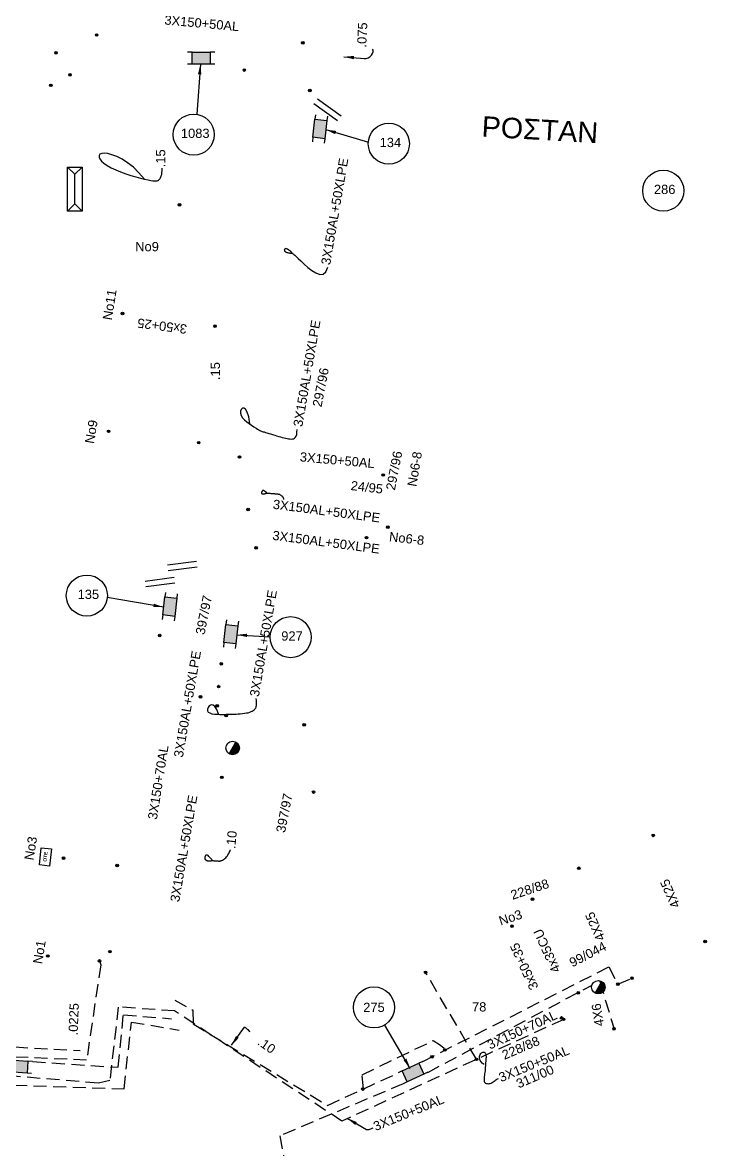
# Model space of a CAD drawing. Header units: millimetres. Extents: x 738 to 2138, y 37 to 533.
# Drawn here: x 918.4 to 985.5, y 270.9 to 380.6 of the extents above; entities that cross this region are included whole.
import ezdxf

# ---------------------------------------------------------------- set-up
doc = ezdxf.new("R2010")
doc.units = ezdxf.units.MM
doc.linetypes.add('DASHED', pattern=[19.05, 12.7, -6.35])
for name, color, linetype in [('Link Box 4 Διευθύνσεων', 7, 'Continuous'), ('Pillar OTE', 7, 'Continuous'), ('Άγνωστα', 7, 'Continuous'), ('Γυμνά εναέρια ΧΤ (3Φ)   3x50+35CU', 7, 'Continuous'), ('Γυμνά εναέρια ΧΤ (3Φ)   4x35CU', 7, 'Continuous'), ('Επιγραφές - Σχήματα', 7, 'Continuous'), ('Καλώδια ΧΤ   3x150 AL+50XLPE', 7, 'DASHED'), ('Καλώδια ΧΤ   3x150+50AL', 7, 'DASHED'), ('Καλώδια ΧΤ   3x150+70 AL', 7, 'DASHED'), ('Καλώδια ΧΤ   3x150AL+50CU', 7, 'DASHED'), ('Στύλος ΦΜ', 7, 'Continuous'), ('Στύλος ΦΜ @ 1', 7, 'Continuous'), ('Συνδέσεις', 7, 'Continuous'), ('Τομή', 7, 'Continuous'), ('Υποσταθμός πόλεως', 7, 'Continuous'), ('Υπόβαθρο ΔΕΗ', 7, 'Continuous'), ('Υπόγεια Καλώδια Δικτύου ΧΤ   .075', 7, 'DASHED'), ('Υπόγεια Καλώδια Δικτύου ΧΤ   .10', 7, 'DASHED'), ('Υπόγεια Καλώδια Δικτύου ΧΤ   .15', 7, 'DASHED'), ('Υπόγεια καλώδια Παροχών ΧΤ   .0225', 7, 'DASHED'), ('Υπόγεια καλώδια Παροχών ΧΤ   4x25', 7, 'DASHED'), ('Υπόγεια καλώδια Παροχών ΧΤ   4x6', 7, 'DASHED')]:
    doc.layers.add(name, color=color, linetype=linetype)
doc.styles.add('arial', font='arial.ttf')
doc.styles.get("Standard").update_dxf_attribs({"font": 'arial.ttf'})
doc.linetypes.add('SYN_LINE', pattern='A,0.5,-0.0001,["/\\/\\/\\/",Standard,S=0.1,R=0,X=0,Y=-0.05],-0.25', length=0.7501)
doc.dimstyles.new('ISO-25', dxfattribs={"dimtxt": 2.5, "dimasz": 2.5, "dimexe": 1.25, "dimexo": 0.625, "dimtad": 1, "dimtxsty": 'Standard', "dimcen": 2.5, "dimadec": 0, "dimazin": 0, "dimtfac": 1, "dimtmove": 0, "dimatfit": 3, "dimfxl": 1, "dimarcsym": 0})

# ---------------------------------------------------------------- blocks, each defined once
blk = doc.blocks.new('LINK BOX 4 ΑΝΑΧΩΡΗΣΕΩΝ')
at = {"layer": 'Link Box 4 Διευθύνσεων', "ltscale": 40}
blk.add_hatch(color=256, dxfattribs=at).paths.add_polyline_path([(-3.54, 0), (-3.54, -4.67), (3.54, -4.67), (3.54, 0)])
for p, q in [((-3.54, 0), (-5.33, 0)), ((5.33, 0), (3.54, 0)), ((-3.54, -4.67), (-5.33, -4.67)), ((5.33, -4.67), (3.54, -4.67))]:
    blk.add_line(p, q, dxfattribs=at)
blk.add_lwpolyline([(-3.54, -4.67), (-3.54, 0), (3.54, 0), (3.54, -4.67)], close=True, dxfattribs=at)
blk = doc.blocks.new('_ΣΥΝΔΕΣΗ')
at = {"layer": 'Συνδέσεις', "linetype": 'SYN_LINE', "ltscale": 40}
blk.add_hatch(color=256, dxfattribs=at).paths.add_polyline_path([(-116.75, 2339.64, 1), (-117.75, 2339.64, 1)])
at = {"layer": 'Συνδέσεις'}
blk.add_circle((-117.25, 2339.64), 0.5, dxfattribs=at)
blk = doc.blocks.new('ΥΠΑΡΧΩΝ ΤΣΙΜΕΝΤΕΝΙΟΣ ΣΤΥΛΟΣ')
at = {"layer": 'Στύλος ΦΜ'}
blk.add_hatch(color=7, dxfattribs=at).paths.add_polyline_path([(-1.29, -2.28, 0.574793), (2.62, 0, 0.268822), (1.3, 2.27)])
blk.add_line((-1.29, -2.28), (1.3, 2.27), dxfattribs=at)
blk.add_circle((0, 0), 2.62, dxfattribs=at)
at = {"layer": 'Στύλος ΦΜ', "flags": 4}
for tag, p in [('ΑΡΙΘΜΟΣ', (-4.68, 8.05)), ('ΤΥΠΟΣ', (-4.91, 3.03))]:
    blk.add_attdef(tag, p, '', height=4, dxfattribs=at)
blk = doc.blocks.new('ΥΠΟΣΤΑΘΜΟΣ ΠΟΛΕΩΣ')
at = {"layer": 'Υποσταθμός πόλεως', "linetype": 'Continuous', "ltscale": 40}
blk.add_lwpolyline([(-8.57, 2.82), (8.57, 2.82), (8.57, -2.82), (-8.57, -2.82)], close=True, dxfattribs=at)
for points in [[(-5.75, 0), (-8.57, 2.82)], [(5.75, 0), (8.57, 2.82)], [(-8.57, -2.82), (-5.75, 0)], [(-5.75, 0), (5.75, 0)], [(8.57, -2.82), (5.75, 0)]]:
    blk.add_lwpolyline(points, dxfattribs=at)
at = {"layer": 'Υποσταθμός πόλεως', "linetype": 'SYN_LINE', "ltscale": 40, "flags": 1}
for tag, p in [('ΜΕΤΑΣΧΗΜΑΤΙΣΜΟΣ', (10.6, 2.39)), ('ΙΣΧΥΣ', (10.58, -0.41)), ('ΑΡΙΘΜΟΣ', (10.7, -3.13))]:
    blk.add_attdef(tag, p, '', height=1.8, dxfattribs=at)
blk = doc.blocks.new('ΤΟΜΗ')
at = {"layer": 'Τομή', "ltscale": 40}
for p, q in [((-5.68, 0), (5.68, 0)), ((5.68, -2.33), (-5.68, -2.33))]:
    blk.add_line(p, q, dxfattribs=at)
blk = doc.blocks.new('PILLAR ΟΤΕ')
at = {"layer": 'Pillar OTE', "ltscale": 40}
blk.add_lwpolyline([(-3.31, 2.02), (3.39, 2.02), (3.39, -1.99), (-3.31, -1.99)], close=True, dxfattribs=at)
at = {"layer": 'Pillar OTE', "insert": (-1.81, 0.71), "char_height": 1.3575, "width": 109.961, "attachment_point": 1}
blk.add_mtext('{\\fArial|b1|i0|c161|p34;OTE}', dxfattribs=at)

msp = doc.modelspace()

# ---------------------------------------------------------------- linework, layer by layer
at = {"layer": 'Άγνωστα', "color": 2, "ltscale": 0.1, "const_width": 0.0000003}
for points in [[(948.05, 371.54), (949.22, 382.67), (949.22, 382.67)], [(933.64, 362.9), (933.65, 362.76), (933.65, 362.7), (933.9, 360.72), (937.63, 360.23), (939.32, 373.03), (939.74, 373.22), (939.96, 376.02)], [(931.71, 320.96), (931.71, 320.96), (931.99, 322.6)]]:
    msp.add_lwpolyline(points, dxfattribs=at)
at = {"layer": 'Άγνωστα', "color": 133, "linetype": 'DASHED', "ltscale": 0.1, "const_width": 0.0000003}
for points in [[(928.09, 352.32), (928.21, 352.32), (937.11, 351.07)], [(926.74, 340.84), (935.39, 339.74)]]:
    msp.add_lwpolyline(points, dxfattribs=at)
at = {"layer": 'Άγνωστα', "color": 2, "linetype": 'DASHED', "ltscale": 0.1, "const_width": 0.0000003}
for points in [[(932.26, 325.13), (932.26, 325.2), (932.42, 326.61), (931.91, 326.67), (931.91, 326.67), (926.58, 292.09), (926.58, 291.01), (926.88, 290.6), (926.84, 290.18)], [(927.6, 298.56), (922.35, 299.29)], [(920.82, 289.76), (925.85, 289.28)]]:
    msp.add_lwpolyline(points, dxfattribs=at)
at = {"layer": 'Άγνωστα', "color": 133, "linetype": 'DASHED', "ltscale": 0.1}
msp.add_lwpolyline([(962.58, 279.7), (957.62, 288.16)], dxfattribs=at)
at = {"layer": 'Γυμνά εναέρια ΧΤ (3Φ)   3x50+35CU', "color": 133, "linetype": 'DASHED', "ltscale": 0.1}
msp.add_lwpolyline([(966.14, 292.59, 0.0000003, 0.0000003, 0), (966.14, 292.59, 0.0000003, 0.0000003, 0), (971.07, 283.59, 0, 0, 0), (971.07, 283.59, 0, 0, 0)], format="xyseb", dxfattribs=at)
at = {"layer": 'Γυμνά εναέρια ΧΤ (3Φ)   4x35CU', "color": 173, "linetype": 'DASHED', "ltscale": 0.1, "const_width": 0.0000003}
msp.add_lwpolyline([(968.03, 295.29), (972.5, 286.17)], dxfattribs=at)
at = {"layer": 'Επιγραφές - Σχήματα'}
for points in [[(951.64, 377.16), (951.83, 377.15), (952.02, 377.21), (952.19, 377.32), (952.34, 377.46), (952.45, 377.63), (952.51, 377.8), (952.52, 377.95), (952.46, 378.07)], [(930.25, 365.39), (929.7, 366.02), (929.15, 366.55), (928.59, 366.99), (928.05, 367.34), (927.54, 367.6), (927.07, 367.78), (926.66, 367.89), (926.32, 367.93), (926.07, 367.91), (925.9, 367.83), (925.82, 367.71), (925.82, 367.55), (925.89, 367.37), (926.05, 367.16), (926.29, 366.94), (926.6, 366.72), (926.99, 366.51), (927.43, 366.3), (927.91, 366.11), (928.41, 365.92), (928.91, 365.76), (929.4, 365.61), (929.85, 365.49), (930.25, 365.39), (930.58, 365.32), (930.84, 365.27), (931.05, 365.24), (931.21, 365.23), (931.33, 365.23), (931.42, 365.24), (931.48, 365.25), (931.53, 365.27), (931.56, 365.28), (931.59, 365.29), (931.61, 365.3), (931.63, 365.31), (931.64, 365.33), (931.66, 365.35), (931.69, 365.38), (931.71, 365.41), (931.75, 365.46), (931.79, 365.52), (931.83, 365.61), (931.87, 365.71), (931.91, 365.85), (931.94, 366.02), (931.96, 366.23), (931.97, 366.48)], [(944.7, 358.14), (944.48, 358.35), (944.3, 358.49), (944.17, 358.58), (944.07, 358.62), (944, 358.63), (943.95, 358.62), (943.92, 358.6), (943.9, 358.57), (943.88, 358.54), (943.87, 358.53), (943.86, 358.51), (943.85, 358.5), (943.85, 358.49), (943.85, 358.48), (943.86, 358.47), (943.86, 358.46), (943.87, 358.44), (943.88, 358.42), (943.89, 358.4), (943.91, 358.38), (943.93, 358.35), (943.96, 358.33), (944, 358.31), (944.05, 358.28), (944.11, 358.26), (944.18, 358.25), (944.25, 358.23), (944.32, 358.22), (944.4, 358.2), (944.46, 358.19), (944.53, 358.18), (944.58, 358.18), (944.62, 358.17), (944.67, 358.15), (944.72, 358.12), (944.79, 358.07), (944.89, 357.98), (945.03, 357.85), (945.22, 357.67), (945.47, 357.43), (945.79, 357.13), (946.15, 356.81), (946.54, 356.5), (946.94, 356.26), (947.31, 356.13), (947.64, 356.15), (947.91, 356.36), (948.08, 356.82)], [(940.49, 341.58), (940.39, 342.26), (940.24, 342.72), (940.08, 342.99), (939.92, 343.1), (939.77, 343.09), (939.66, 342.98), (939.59, 342.8), (939.58, 342.6), (939.65, 342.39), (939.79, 342.17), (939.97, 341.97), (940.19, 341.78), (940.43, 341.59), (940.67, 341.43), (940.9, 341.28), (941.1, 341.16), (941.26, 341.06), (941.38, 340.99), (941.47, 340.94), (941.55, 340.9), (941.63, 340.86), (941.7, 340.84), (941.78, 340.81), (941.88, 340.78), (942.01, 340.74), (942.16, 340.69), (942.34, 340.64), (942.52, 340.59), (942.72, 340.53), (942.92, 340.47), (943.11, 340.41), (943.31, 340.35), (943.49, 340.3), (943.66, 340.25), (943.83, 340.21), (943.98, 340.17), (944.13, 340.14), (944.26, 340.12), (944.4, 340.1), (944.52, 340.09), (944.64, 340.1), (944.75, 340.12), (944.85, 340.17), (944.93, 340.25), (945.01, 340.37), (945.06, 340.53), (945.09, 340.75), (945.11, 341.03)], [(942.14, 334.84), (942.03, 334.94), (941.94, 335.01), (941.88, 335.06), (941.83, 335.09), (941.8, 335.11), (941.78, 335.11), (941.76, 335.1), (941.75, 335.08), (941.73, 335.06), (941.71, 335.03), (941.69, 335), (941.66, 334.96), (941.65, 334.93), (941.63, 334.9), (941.62, 334.87), (941.62, 334.84), (941.63, 334.81), (941.65, 334.79), (941.68, 334.78), (941.71, 334.76), (941.74, 334.75), (941.78, 334.75), (941.82, 334.75), (941.86, 334.75), (941.89, 334.75), (941.93, 334.76), (941.97, 334.77), (942, 334.78), (942.03, 334.79), (942.06, 334.8), (942.09, 334.81), (942.11, 334.82), (942.13, 334.82), (942.15, 334.83), (942.17, 334.83), (942.19, 334.83), (942.21, 334.83), (942.24, 334.83), (942.27, 334.83), (942.3, 334.82), (942.34, 334.82), (942.39, 334.82), (942.43, 334.81), (942.48, 334.81), (942.53, 334.8), (942.58, 334.8), (942.62, 334.8), (942.65, 334.8), (942.68, 334.79), (942.71, 334.79), (942.72, 334.79), (942.74, 334.79), (942.76, 334.79), (942.78, 334.79), (942.81, 334.78), (942.84, 334.78), (942.89, 334.78), (942.94, 334.77), (942.99, 334.77), (943.05, 334.76), (943.11, 334.76), (943.16, 334.75), (943.21, 334.75), (943.26, 334.74), (943.29, 334.74), (943.32, 334.74), (943.34, 334.73), (943.36, 334.73), (943.38, 334.72), (943.4, 334.71), (943.43, 334.69), (943.46, 334.67), (943.51, 334.64), (943.55, 334.61), (943.6, 334.56), (943.65, 334.51), (943.7, 334.45), (943.74, 334.38), (943.77, 334.3), (943.78, 334.21)], [(937.46, 313.3), (937.29, 313.77), (937.1, 314.06), (936.91, 314.19), (936.72, 314.2), (936.55, 314.11), (936.43, 313.97), (936.36, 313.8), (936.36, 313.64), (936.45, 313.51), (936.6, 313.42), (936.8, 313.35), (937.04, 313.31), (937.3, 313.29), (937.56, 313.28), (937.8, 313.28), (938.02, 313.28), (938.19, 313.29), (938.32, 313.29), (938.42, 313.29), (938.51, 313.29), (938.59, 313.3), (938.67, 313.3), (938.76, 313.3), (938.87, 313.31), (939.01, 313.31), (939.18, 313.32), (939.37, 313.33), (939.57, 313.34), (939.77, 313.36), (939.97, 313.39), (940.16, 313.42), (940.33, 313.45), (940.49, 313.5), (940.62, 313.55), (940.73, 313.6), (940.83, 313.66), (940.91, 313.73), (940.97, 313.79), (941.03, 313.86), (941.07, 313.93), (941.1, 314), (941.12, 314.07), (941.14, 314.15), (941.15, 314.24), (941.15, 314.35), (941.15, 314.48), (941.14, 314.64), (941.13, 314.82)], [(936.87, 299.06), (936.84, 299.08), (936.8, 299.14), (936.74, 299.21), (936.66, 299.29), (936.58, 299.38), (936.5, 299.46), (936.43, 299.53), (936.36, 299.57), (936.3, 299.59), (936.25, 299.59), (936.21, 299.57), (936.18, 299.54), (936.16, 299.49), (936.14, 299.45), (936.13, 299.4), (936.12, 299.36), (936.11, 299.32), (936.11, 299.3), (936.1, 299.28), (936.1, 299.26), (936.11, 299.25), (936.11, 299.24), (936.11, 299.23), (936.12, 299.21), (936.13, 299.2), (936.15, 299.18), (936.16, 299.15), (936.19, 299.13), (936.21, 299.11), (936.24, 299.09), (936.28, 299.07), (936.33, 299.05), (936.38, 299.04), (936.43, 299.04), (936.49, 299.03), (936.55, 299.03), (936.61, 299.04), (936.67, 299.04), (936.72, 299.04), (936.77, 299.05), (936.8, 299.05), (936.83, 299.05), (936.85, 299.05), (936.87, 299.05), (936.89, 299.05), (936.92, 299.05), (936.94, 299.05), (936.98, 299.04), (937.03, 299.04), (937.08, 299.03), (937.14, 299.03), (937.21, 299.02), (937.27, 299.02), (937.33, 299.01), (937.39, 299.01), (937.43, 299), (937.47, 299), (937.5, 298.99), (937.52, 298.99), (937.55, 299), (937.57, 299), (937.59, 299.01), (937.63, 299.02), (937.67, 299.03), (937.72, 299.05), (937.78, 299.07), (937.84, 299.1), (937.92, 299.14), (938, 299.19), (938.07, 299.25), (938.15, 299.32), (938.23, 299.41), (938.31, 299.51), (938.37, 299.62), (938.44, 299.73), (938.49, 299.84), (938.54, 299.94), (938.57, 300.01), (938.59, 300.07), (938.6, 300.09)], [(939.98, 282.85), (940.04, 282.81), (940.1, 282.76), (940.17, 282.7), (940.24, 282.65), (940.3, 282.59), (940.37, 282.52), (940.42, 282.46), (940.47, 282.39)], [(963.31, 279.21), (963.14, 279.33), (963.02, 279.46), (962.94, 279.59), (962.89, 279.72), (962.87, 279.85), (962.87, 279.97), (962.9, 280.08), (962.94, 280.18), (963, 280.26), (963.06, 280.32), (963.12, 280.36), (963.19, 280.38), (963.26, 280.39), (963.32, 280.38), (963.38, 280.36), (963.43, 280.31), (963.46, 280.26), (963.49, 280.19), (963.5, 280.1), (963.51, 280), (963.51, 279.89), (963.5, 279.77), (963.49, 279.65), (963.48, 279.51), (963.47, 279.36), (963.46, 279.21), (963.45, 279.05), (963.43, 278.89), (963.42, 278.74), (963.41, 278.58), (963.39, 278.43), (963.37, 278.29), (963.36, 278.15), (963.34, 278.03), (963.32, 277.91), (963.32, 277.8), (963.31, 277.7), (963.32, 277.62), (963.34, 277.54), (963.37, 277.47), (963.41, 277.42), (963.47, 277.38), (963.54, 277.35), (963.62, 277.33), (963.71, 277.32), (963.8, 277.33), (963.9, 277.35), (964, 277.39), (964.1, 277.44), (964.2, 277.5), (964.29, 277.57), (964.39, 277.64), (964.47, 277.71), (964.56, 277.76), (964.64, 277.81), (964.71, 277.84)], [(951.85, 272.85), (951.92, 272.85), (952.01, 272.86), (952.09, 272.87), (952.18, 272.89), (952.27, 272.92), (952.35, 272.95), (952.43, 272.99), (952.5, 273.03)]]:
    msp.add_lwpolyline(points, dxfattribs=at)
for centre in [(935.03, 369.73), (954.04, 368.85), (980.77, 364.27), (924.62, 324.85), (944.47, 320.8), (952.59, 284.75)]:
    msp.add_circle(centre, 2, dxfattribs=at)
at = {"layer": 'Καλώδια ΧΤ   3x150 AL+50XLPE', "color": 1, "ltscale": 0.1, "const_width": 0.0000003}
msp.add_lwpolyline([(945.64, 378.54), (939.51, 338.46)], dxfattribs=at)
at = {"layer": 'Καλώδια ΧΤ   3x150 AL+50XLPE', "color": 5, "ltscale": 0.1, "const_width": 0.0000003}
for points in [[(946.35, 374), (942.4, 344.65), (941.76, 344.75), (940.14, 331.97), (939.34, 331.97), (938.22, 322.49)], [(940.33, 333.23), (953.93, 331.5)]]:
    msp.add_lwpolyline(points, dxfattribs=at)
at = {"layer": 'Καλώδια ΧΤ   3x150 AL+50XLPE', "color": 30, "ltscale": 0.1, "const_width": 0.0000003}
for points in [[(947.19, 369.4), (945.32, 357.61), (941.14, 329.66), (939.86, 322.89), (939.41, 322.65), (939.39, 322.35)], [(941.09, 329.5), (941.89, 329.41), (942.16, 331.77), (951.87, 330.48)], [(939.08, 319.71), (938.19, 313.15), (945.79, 312.25)]]:
    msp.add_lwpolyline(points, dxfattribs=at)
at = {"layer": 'Καλώδια ΧΤ   3x150 AL+50XLPE', "color": 173, "ltscale": 0.1, "const_width": 0.0000003}
for points in [[(937.9, 319.82), (937.46, 315.99)], [(937.75, 318.2), (936.19, 318.34), (935.7, 314.99)], [(937.32, 314.12), (932.87, 283.65)], [(977.72, 287.6), (996.99, 297.19)]]:
    msp.add_lwpolyline(points, dxfattribs=at)
at = {"layer": 'Καλώδια ΧΤ   3x150+50AL', "color": 1, "ltscale": 0.1, "const_width": 0.0000003}
for points in [[(922.97, 375.53), (922.97, 375.71), (923.25, 380.49), (945.54, 378.68)], [(924.15, 366.44), (925.55, 366.45), (925.81, 375.41), (893.92, 376.95), (873.38, 377.9), (873.24, 374.78)], [(939.38, 338.29), (953.49, 336.59)], [(939.74, 338.25), (939.87, 338.23)]]:
    msp.add_lwpolyline(points, dxfattribs=at)
at = {"layer": 'Καλώδια ΧΤ   3x150+50AL', "color": 133, "ltscale": 0.1}
msp.add_lwpolyline([(971.07, 283.59), (949.47, 273.68), (933.17, 284.41), (933.17, 284.41), (933.17, 284.41), (927.68, 284.79), (926.85, 277.62), (925.76, 277.37), (915.73, 278.21), (878.59, 280.29), (878.59, 276.13), (863.44, 277.3), (863.44, 277.3), (864.9, 310.73), (865.04, 311.39), (865.06, 311.77), (865.06, 313.33), (865.57, 314.23), (865.63, 314.23), (866.27, 314.69), (866.35, 316.58), (874.18, 316.17)], dxfattribs=at)
at = {"layer": 'Καλώδια ΧΤ   3x150+70 AL', "color": 2, "ltscale": 0.1, "const_width": 0.0000003}
for points in [[(925.89, 278.17), (925.89, 278.17), (933.13, 322.42)], [(919.24, 278.32), (925.89, 278.17), (925.89, 278.17)]]:
    msp.add_lwpolyline(points, dxfattribs=at)
at = {"layer": 'Καλώδια ΧΤ   3x150+70 AL', "color": 173, "ltscale": 0.1}
for points in [[(957.36, 279.5), (975.46, 288.69), (976.36, 287.01), (977.72, 287.6)], [(957.83, 278.43), (973.83, 286.92)], [(933.18, 285.46), (934.96, 284.5), (934.98, 283.14), (948.07, 275.21), (954.94, 278.38)], [(919.32, 279.49), (927.66, 278.92), (928.18, 284.03), (932.87, 283.65), (932.87, 283.65)], [(951.56, 276.82), (951.43, 278.2), (958.37, 281.53), (958.99, 281.15), (959.38, 280.81), (959.37, 280.55)]]:
    msp.add_lwpolyline(points, dxfattribs=at)
at = {"layer": 'Καλώδια ΧΤ   3x150+70 AL', "color": 2, "ltscale": 0.1}
msp.add_lwpolyline([(913.84, 278.71), (913.72, 277.3), (928.25, 276.83), (928.96, 283.33), (933.63, 282.53), (933.63, 282.53)], dxfattribs=at)
at = {"layer": 'Καλώδια ΧΤ   3x150AL+50CU', "linetype": 'DASHED', "ltscale": 0.1}
msp.add_lwpolyline([(864.35, 283.74), (923.96, 280.56)], dxfattribs=at)
at = {"layer": 'Υπόβαθρο ΔΕΗ', "ltscale": 0.1, "const_width": 0.0000003}
for points in [[(868.93, 377.84), (864.35, 283.74), (923.96, 280.56), (938.98, 373.71), (868.86, 377.73)], [(948.99, 372.97), (949.25, 372.84), (1011.14, 370), (1001.32, 301.42), (948.18, 275.92), (935.3, 283.92), (935.3, 283.92), (949.12, 372.91)]]:
    msp.add_lwpolyline(points, dxfattribs=at)
at = {"layer": 'Υπόγεια Καλώδια Δικτύου ΧΤ   .075', "color": 85, "ltscale": 0.1, "const_width": 0.0000003}
msp.add_lwpolyline([(921.64, 377.59), (921.64, 378.3), (852.95, 380.96), (852.62, 381.75), (852.62, 382.02), (854.13, 410.04)], dxfattribs=at)
at = {"layer": 'Υπόγεια Καλώδια Δικτύου ΧΤ   .075', "color": 5, "ltscale": 0.1, "const_width": 0.0000003}
msp.add_lwpolyline([(924.16, 362.43), (925.14, 362.43), (930.71, 362.36), (931.29, 373.1), (939.73, 372), (941.41, 374.27), (949.25, 373.9), (950.1, 381.38)], dxfattribs=at)
at = {"layer": 'Υπόγεια Καλώδια Δικτύου ΧΤ   .075', "color": 62, "ltscale": 0.1, "const_width": 0.0000003}
msp.add_lwpolyline([(921.11, 374.53), (920.93, 374.53), (873.75, 377.05), (871.1, 326.43), (870.91, 319.67)], dxfattribs=at)
at = {"layer": 'Υπόγεια Καλώδια Δικτύου ΧΤ   .10', "color": 2, "ltscale": 0.1, "const_width": 0.0000003}
for points in [[(937.78, 307.27), (938.25, 311.54), (937.88, 311.97), (937.33, 311.51), (936.85, 306.84), (937.55, 306.38), (933.63, 282.53)], [(946.71, 305.72), (945.93, 305.72), (937.76, 307.15), (937.76, 307.15)]]:
    msp.add_lwpolyline(points, dxfattribs=at)
at = {"layer": 'Υπόγεια Καλώδια Δικτύου ΧΤ   .10', "color": 173, "ltscale": 0.1}
msp.add_lwpolyline([(955.43, 277.32), (943.42, 272.24), (948.89, 242.24), (948.53, 241.62), (947.49, 241.61), (944.87, 241.8)], dxfattribs=at)
at = {"layer": 'Υπόγεια Καλώδια Δικτύου ΧΤ   .15', "color": 27, "ltscale": 0.1}
for points in [[(869.95, 452.67, 0.0000003, 0.0000003, 0), (869.39, 452.67, 0.0000003, 0.0000003, 0), (869.1, 452.32, 0.0000003, 0.0000003, 0), (869.26, 451.81, 0.0000003, 0.0000003, 0), (870.11, 451.22, 0.0000003, 0.0000003, 0), (870.88, 450.87, 0.0000003, 0.0000003, 0), (870.88, 450.87, 0.0000003, 0.0000003, 0), (870.88, 450.87, 0.0000003, 0.0000003, 0), (870.88, 450.87, 0.0000003, 0.0000003, 0), (868.95, 411.69, 0.0000003, 0.0000003, 0), (868.95, 411.69, 0.0000003, 0.0000003, 0), (867.32, 381.96, 0.0000003, 0.0000003, 0), (929.26, 379.26, 0.0000003, 0.0000003, 0), (928.3, 364.35, 0.0000003, 0.0000003, 0), (928.3, 364.35, 0.0000003, 0.0000003, 0), (924.66, 364.35, 0.0000003, 0.0000003, 0), (924.15, 364.38, 0, 0, 0)], [(925.52, 379.38, 0.0000003, 0.0000003, 0), (925.58, 379.38, 0.0000003, 0.0000003, 0), (925.58, 378.72, 0.0000003, 0.0000003, 0), (868.3, 381.04, 0.0000003, 0.0000003, 0), (869.79, 411.62, 0.0000003, 0.0000003, 0), (872.03, 450.57, 0.0000003, 0.0000003, 0), (872.03, 450.57, 0, 0, 0)]]:
    msp.add_lwpolyline(points, format="xyseb", dxfattribs=at)
at = {"layer": 'Υπόγεια Καλώδια Δικτύου ΧΤ   .15', "color": 2, "ltscale": 0.1, "const_width": 0.0000003}
for points in [[(924.2, 363.79), (929.21, 363.87), (930.03, 375.42), (938.78, 374.61), (939.46, 376.01), (939.46, 376.04), (947.54, 375.56), (947.54, 375.56), (949.03, 387.54), (949.12, 388.36)], [(980.34, 381.31), (980.34, 380.28), (1020.97, 378.82), (1022.02, 386.4), (1029.86, 385.65)]]:
    msp.add_lwpolyline(points, dxfattribs=at)
at = {"layer": 'Υπόγεια Καλώδια Δικτύου ΧΤ   .15', "color": 133, "ltscale": 0.1, "const_width": 0.0000003}
for points in [[(937.09, 376.6), (937.42, 376.62), (938.59, 376.62), (938.81, 375.54), (937.9, 374.25), (926.05, 375.05), (926.5, 384.82), (920.21, 385.11)], [(924.16, 366.14), (924.51, 366.14), (925.82, 366.14), (926.06, 366.14), (926.97, 378.74), (937.8, 378.28), (937.8, 378.28), (938.41, 377.95), (938.19, 377.72), (937.09, 377.77)], [(934.43, 377.76), (933.85, 377.73), (933.1, 377.67), (933.19, 375.61), (940.45, 374.72), (933.44, 325.03)]]:
    msp.add_lwpolyline(points, dxfattribs=at)
at = {"layer": 'Υπόγεια Καλώδια Δικτύου ΧΤ   .15', "color": 173, "ltscale": 0.1, "const_width": 0.0000003}
msp.add_lwpolyline([(852.47, 380.14), (852.79, 380.15), (927.68, 376.76), (926.62, 365.65), (924.14, 365.74)], dxfattribs=at)
at = {"layer": 'Υπόγεια Καλώδια Δικτύου ΧΤ   .15', "color": 85, "ltscale": 0.1, "const_width": 0.0000003}
msp.add_lwpolyline([(872.06, 374.78), (872.26, 379.85), (928.3, 377.4), (927.38, 365.07), (924.15, 365.1)], dxfattribs=at)
at = {"layer": 'Υπόγεια Καλώδια Δικτύου ΧΤ   .15', "color": 133, "ltscale": 0.1}
msp.add_lwpolyline([(934.44, 376.6, 0.0000003, 0.0000003, 0), (923.56, 376.28, 0.0000003, 0.0000003, 0), (919.54, 376.48, 0.0000003, 0.0000003, 0), (852.25, 379.47, 0.0000003, 0.0000003, 0), (847.62, 288.17, 0.0000003, 0.0000003, 0), (847.5, 282.57, 0.0000003, 0.0000003, 0), (846.88, 282.57, 0.0000003, 0.0000003, 0), (846.9, 281.29, 0, 0, 0)], format="xyseb", dxfattribs=at)
at = {"layer": 'Υπόγεια Καλώδια Δικτύου ΧΤ   .15', "color": 30, "ltscale": 0.1, "const_width": 0.0000003}
msp.add_lwpolyline([(924.18, 363.23), (929.92, 363.26), (930.62, 373.83), (938.51, 373.19), (940.26, 375.18), (947.19, 374.91), (946.9, 371.68)], dxfattribs=at)
at = {"layer": 'Υπόγεια καλώδια Παροχών ΧΤ   .0225', "color": 2, "ltscale": 0.1}
msp.add_lwpolyline([(926.83, 290.06, 0.0000003, 0.0000003, 0), (926.83, 290.06, 0, 0, 0), (925.02, 278.21, 0, 0, 0)], format="xyseb", dxfattribs=at)
msp.add_lwpolyline([(925.85, 289.28), (925.97, 288.9), (924.6, 279.63), (916.17, 279.98)], dxfattribs=at)
at = {"layer": 'Υπόγεια καλώδια Παροχών ΧΤ   4x25', "color": 173, "ltscale": 0.1, "const_width": 0.0000003}
for points in [[(979.79, 301.5), (984.89, 291.16)], [(972.55, 298.3), (977.72, 287.6)]]:
    msp.add_lwpolyline(points, dxfattribs=at)
at = {"layer": 'Υπόγεια καλώδια Παροχών ΧΤ   4x6', "color": 173, "ltscale": 0.1}
msp.add_lwpolyline([(974.58, 287.32), (975.98, 282.66)], dxfattribs=at)

# ---------------------------------------------------------------- block references
at = {"color": 62, "xscale": 0.25, "yscale": 0.25, "zscale": 0.25}
for p in [(954.89, -205.48), (950.93, -207.22), (969.27, -208.89), (950.43, -210.38), (975.66, -210.88), (962.96, -222.01), (961.03, -263.94), (967.03, -266.7), (966.77, -268.92), (965.01, -269.92), (966.63, -270.79), (967.5, -271.75), (975.11, -272.65), (967.08, -277.76), (976.02, -279.19), (997.34, -289.62), (956.18, -294.73), (1005.67, -297.9)]:
    msp.add_blockref('_ΣΥΝΔΕΣΗ', p, dxfattribs=at)
at = {"layer": 'Link Box 4 Διευθύνσεων'}
for p, xscale, yscale, zscale, rotation in [((935.75, 377.76), 0.2499999999999549, 0.2499999999999549, 0.2499999999999549, 0.3319945053060281), ((946.74, 370.35), 0.2499999999999428, 0.2499999999999428, 0.2499999999999428, 83.44021976606409), ((932.12, 323.84), 0.2499999999999428, 0.2499999999999428, 0.2499999999999428, 83.44021976606409), ((938.07, 321.16), 0.2499999999999428, 0.2499999999999428, 0.2499999999999428, 83.44021976606409), ((917.99, 279.58), 0.2500000000000474, 0.2500000000000474, 0.2500000000000474, 356.0070297294178), ((956.15, 278.94), 0.250000000000049, 0.250000000000049, 0.250000000000049, 24.7725591629081)]:
    msp.add_blockref('LINK BOX 4 ΑΝΑΧΩΡΗΣΕΩΝ', p, dxfattribs=dict(at, xscale=xscale, yscale=yscale, zscale=zscale, rotation=rotation))
at = {"layer": 'Pillar OTE', "xscale": 0.249999999999971, "yscale": 0.249999999999971, "zscale": 0.249999999999971, "rotation": 84.09747878167838}
msp.add_blockref('PILLAR ΟΤΕ', (920.58, 299.39), dxfattribs=at)
at = {"layer": 'Άγνωστα', "color": 62, "xscale": 0.25, "yscale": 0.25, "zscale": 0.25}
for p in [(957.4, -232.59), (966.42, -233.83), (956.05, -244.07), (964.83, -245.17), (951.67, -285.62), (956.89, -286.34), (995.35, -292.24), (950.13, -295.15), (955.17, -295.63), (986.93, -296.75), (1001.81, -298.74), (1000.18, -301.18)]:
    msp.add_blockref('_ΣΥΝΔΕΣΗ', p, dxfattribs=at)
at = {"layer": 'Καλώδια ΧΤ   3x150 AL+50XLPE', "color": 62, "xscale": 0.25, "yscale": 0.25, "zscale": 0.25}
for p in [(969.64, -251.68), (983.25, -253.4), (981.18, -254.42), (970.42, -255.41)]:
    msp.add_blockref('_ΣΥΝΔΕΣΗ', p, dxfattribs=at)
at = {"layer": 'Καλώδια ΧΤ   3x150+50AL', "color": 62, "xscale": 0.25, "yscale": 0.25, "zscale": 0.25}
for p in [(974.97, -206.24), (952.29, -209.36), (968.81, -246.57), (982.8, -248.32), (982.8, -248.32)]:
    msp.add_blockref('_ΣΥΝΔΕΣΗ', p, dxfattribs=at)
at = {"layer": 'Στύλος ΦΜ @ 1', "ltscale": 40, "xscale": 0.25, "yscale": 0.25, "zscale": 0.25}
for p in [(938.82, 310.01), (938.82, 310.01), (974.45, 286.72)]:
    msp.add_blockref('ΥΠΑΡΧΩΝ ΤΣΙΜΕΝΤΕΝΙΟΣ ΣΤΥΛΟΣ', p, dxfattribs=at)
at = {"layer": 'Συνδέσεις', "xscale": 0.25, "yscale": 0.25, "zscale": 0.25}
for p in [(1000.38, -301.32), (1005.29, -302.25), (987.55, -304.97), (988.8, -304.3), (991.89, -305.21), (980.82, -308.11)]:
    msp.add_blockref('_ΣΥΝΔΕΣΗ', p, dxfattribs=at)
at = {"layer": 'Τομή'}
for p, xscale, yscale, zscale, rotation in [((948.23, 372.38), 0.2499999999999345, 0.2499999999999345, 0.2499999999999345, 324.3482063180571), ((933.89, 328.02), 0.2500000000000477, 0.2500000000000477, 0.2500000000000477, 7.425915978399252), ((931.71, 326.45), 0.2500000000000477, 0.2500000000000477, 0.2500000000000477, 7.425915978399252)]:
    msp.add_blockref('ΤΟΜΗ', p, dxfattribs=dict(at, xscale=xscale, yscale=yscale, zscale=zscale, rotation=rotation))
at = {"layer": 'Υποσταθμός πόλεως', "xscale": 0.25, "yscale": 0.25, "zscale": 0.25, "rotation": 90}
msp.add_blockref('ΥΠΟΣΤΑΘΜΟΣ ΠΟΛΕΩΣ', (923.45, 364.43), dxfattribs=at)
at = {"layer": 'Υπόγεια καλώδια Παροχών ΧΤ   4x25', "color": 62, "xscale": 0.25, "yscale": 0.25, "zscale": 0.25}
for p in [(1009.11, -283.41), (1001.86, -286.61), (1014.17, -293.74), (1007.04, -297.31)]:
    msp.add_blockref('_ΣΥΝΔΕΣΗ', p, dxfattribs=at)

# ---------------------------------------------------------------- texts
at = {"layer": 'Άγνωστα', "insert": (934.31, 350.33), "char_height": 0.9, "width": 84.1859, "attachment_point": 1, "rotation": 172.6542, "style": 'arial'}
msp.add_mtext('3x50+25', dxfattribs=at)
at = {"layer": 'Γυμνά εναέρια ΧΤ (3Φ)   3x50+35CU', "insert": (967.81, 286.34), "char_height": 0.9, "width": 84.1859, "attachment_point": 1, "rotation": 114.4386, "style": 'arial'}
msp.add_mtext('3x50+35', dxfattribs=at)
at = {"layer": 'Γυμνά εναέρια ΧΤ (3Φ)   4x35CU', "insert": (969.97, 288), "char_height": 0.9, "width": 84.1859, "attachment_point": 1, "rotation": 114.4386, "style": 'arial'}
msp.add_mtext('4x35CU', dxfattribs=at)
at = {"layer": 'Επιγραφές - Σχήματα', "style": 'arial'}
for s, insert, char_height, width, attachment_point, rotation in [('ΡΟΣΤΑΝ', (963.15, 371.54), 2, 42.5503, 1, 356.7574), ('No11', (926.15, 351.77), 0.9, 84.1859, 1, 80.5819), ('297/96', (946.59, 343.33), 0.9, 3.8895, 1, 78.9866), ('No9', (924.42, 339.74), 0.9, 84.1859, 1, 80.5819), ('297/96', (953.74, 335.22), 0.9, 3.8895, 1, 78.9866), ('No6-8', (955.83, 335.56), 0.9, 2.9657, 1, 80.5819), ('24/95', (950.39, 336.03), 0.9, 2.9657, 1, 353.3072), ('No6-8', (954.13, 331.05), 0.9, 2.9657, 1, 353.4753), ('397/97', (935.2, 321.16), 0.9, 3.8895, 1, 78.9866), ('397/97', (943.04, 301.88), 0.9, 3.8895, 1, 78.9866), ('  No3', (918.41, 298.49), 0.9, 11.5669, 1, 80.5819), ('228/88', (965.8, 296.08), 0.9, 3.8895, 1, 18.3366), ('No3', (964.65, 293.57), 0.9, 3.8895, 1, 18.3366), ('No1', (919.36, 289.08), 0.9, 11.5669, 1, 80.5819), ('99/044', (971.5, 289.44), 0.9, 3.8895, 1, 27.2606), ('228/88', (966.89, 280.81), 0.9, 2.4632, 5, 23.1812), ('311/00', (968.28, 278.02), 0.9, 2.4632, 5, 23.1812)]:
    msp.add_mtext(s, dxfattribs=dict(at, insert=insert, char_height=char_height, width=width, attachment_point=attachment_point, rotation=rotation))
at = {"layer": 'Επιγραφές - Σχήματα', "char_height": 0.9, "width": 2.3423, "attachment_point": 1}
for s, insert in [('1083', (933.78, 370.31)), ('134', (953.14, 369.42)), ('286', (979.86, 364.85)), ('135', (923.72, 325.42)), ('927', (943.56, 321.37))]:
    msp.add_mtext(s, dxfattribs=dict(at, insert=insert))
at = {"layer": 'Επιγραφές - Σχήματα', "char_height": 0.9, "style": 'arial'}
for s, insert, width, attachment_point in [('No9', (929.33, 359.28), 84.1859, 1), ('275', (952.59, 284.75), 2.4632, 5), ('78', (962.84, 284.8), 2.4632, 5)]:
    msp.add_mtext(s, dxfattribs=dict(at, insert=insert, width=width, attachment_point=attachment_point))
at = {"layer": 'Καλώδια ΧΤ   3x150 AL+50XLPE', "char_height": 0.9, "width": 13.9242, "attachment_point": 5, "style": 'arial'}
for insert, rotation in [((948.77, 362.25), 80.2515), ((948.77, 362.25), 80.2515), ((946.06, 346.49), 80.2515), ((946.06, 346.49), 80.2515), ((947.97, 333.08), 352.5862), ((947.93, 330.05), 352.5862), ((941.82, 320.2), 80.2515), ((934.42, 314.29), 80.2515), ((934.07, 300.22), 80.2515)]:
    msp.add_mtext('3X150AL+50XLPE', dxfattribs=dict(at, insert=insert, rotation=rotation))
at = {"layer": 'Καλώδια ΧΤ   3x150+50AL', "char_height": 0.9, "width": 84.1859, "attachment_point": 1, "style": 'arial'}
for insert, rotation in [((932.23, 381.36), 354.8093), ((932.23, 381.36), 354.8093), ((945.42, 338.82), 354.8093), ((964.63, 278.3), 22.2137), ((952.41, 273.54), 22.2137)]:
    msp.add_mtext('3X150+50AL', dxfattribs=dict(at, insert=insert, rotation=rotation))
at = {"layer": 'Καλώδια ΧΤ   3x150+70 AL', "char_height": 0.9, "width": 84.1859, "attachment_point": 1, "style": 'arial'}
for insert, rotation in [((930.55, 303.13), 80.9742), ((963.52, 281.46), 24.6542)]:
    msp.add_mtext('3X150+70AL', dxfattribs=dict(at, insert=insert, rotation=rotation))
at = {"layer": 'Υπόγεια Καλώδια Δικτύου ΧΤ   .075', "insert": (950.93, 378.24), "char_height": 0.9, "width": 84.1859, "attachment_point": 1, "rotation": 87.1034, "style": 'arial'}
msp.add_mtext('.075', dxfattribs=at)
at = {"layer": 'Υπόγεια Καλώδια Δικτύου ΧΤ   .10', "char_height": 0.9, "width": 84.1859, "attachment_point": 1, "style": 'arial'}
for insert, rotation in [((938.17, 300.26), 84.1398), ((941.68, 281.93), 324.9456)]:
    msp.add_mtext('.10', dxfattribs=dict(at, insert=insert, rotation=rotation))
at = {"layer": 'Υπόγεια Καλώδια Δικτύου ΧΤ   .15', "char_height": 0.9, "width": 84.1859, "attachment_point": 1, "style": 'arial'}
for insert, rotation in [((931.36, 366.55), 90), ((936.68, 345.84), 89.8479)]:
    msp.add_mtext('.15', dxfattribs=dict(at, insert=insert, rotation=rotation))
at = {"layer": 'Υπόγεια καλώδια Παροχών ΧΤ   .0225', "insert": (922.82, 282.05), "char_height": 0.9, "width": 84.1859, "attachment_point": 1, "rotation": 87.6958, "style": 'arial'}
msp.add_mtext('.0225', dxfattribs=at)
at = {"layer": 'Υπόγεια καλώδια Παροχών ΧΤ   4x25', "char_height": 0.9, "width": 84.1859, "attachment_point": 1, "rotation": 113.978, "style": 'arial'}
for insert in [(981.62, 294.3), (974.32, 291.1)]:
    msp.add_mtext('4X25', dxfattribs=dict(at, insert=insert))
at = {"layer": 'Υπόγεια καλώδια Παροχών ΧΤ   4x6', "insert": (974.11, 282.85), "char_height": 0.9, "width": 84.1859, "attachment_point": 1, "rotation": 98.7272, "style": 'arial'}
msp.add_mtext('4X6', dxfattribs=at)

# ---------------------------------------------------------------- leaders
at = {"layer": 'Επιγραφές - Σχήματα'}
for points, override in [([(935.68, 376.6), (935.34, 371.71)], {"dimasz": 1, "dimgap": 0.625, "dimtad": 0}), ([(949.64, 377.31), (951.66, 377.16)], {"dimasz": 1, "dimgap": 0.625, "dimtad": 0}), ([(947.9, 370.22), (952.05, 368.99)], {"dimasz": 1, "dimgap": 0.625, "dimtad": 0}), ([(932.11, 323.73), (926.61, 324.65)], {"dimasz": 1, "dimgap": 0.625, "dimtad": 0}), ([(939.23, 321.03), (942.47, 320.85)], {"dimasz": 1, "dimgap": 0.625, "dimtad": 0}), ([(938.71, 281.07), (939.97, 282.84)], {"dimasz": 1, "dimgap": 0.625, "dimtad": 0}), ([(956.12, 278.82), (953.64, 283.01)], {"dimasz": 1, "dimtad": 0}), ([(949.98, 273.96), (951.85, 272.85)], {"dimasz": 1, "dimgap": 0.625, "dimtad": 0})]:
    msp.add_leader(points, dimstyle='ISO-25', override=override, dxfattribs=at)

doc.saveas('drawing.dxf')
